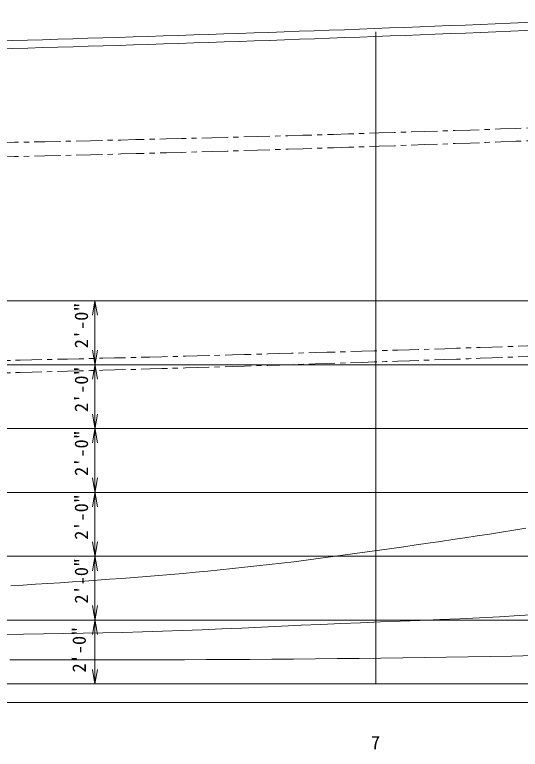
# Model space of a CAD drawing. Units: millimetres, scale not verified. Extents: x -28714 to 28714, y -20310 to 20310.
# Drawn here: x 5159 to 9985, y -2322 to 4692 of the extents above; entities that cross this region are included whole.
import ezdxf
from ezdxf.enums import TextEntityAlignment as Align

# ---------------------------------------------------------------- set-up
doc = ezdxf.new("R2010")
doc.units = ezdxf.units.MM
doc.header["$LTSCALE"] = 50
doc.linetypes.add('CHAIN1', pattern=[8, 5, -1, 1, -1])
for name, color, linetype, lineweight in [('0-0_0', 3, 'Continuous', 18), ('0-1', 4, 'CHAIN1', 18), ('0-2_寸法', 2, 'Continuous', 18)]:
    doc.layers.add(name, color=color, linetype=linetype, lineweight=lineweight)
doc.styles.add('ＭＳ ゴシック', font='')
doc.styles.get('ＭＳ ゴシック').set_extended_font_data('MS Gothic')

msp = doc.modelspace()

# ---------------------------------------------------------------- linework, layer by layer
at = {"layer": '0-0_0'}
for p, q in [((8604.5, 4527.43), (8604.5, -1697.9)), ((20897.66, 1959.7), (-20046.92, 1959.7)), ((20754.06, 1350.1), (-20034.19, 1350.1)), ((20578.11, 740.5), (-19224.81, 740.5)), ((20301.6, 130.9), (-18982.6, 130.9)), ((19853.72, -478.7), (-19028.33, -478.7)), ((18935.82, -1088.3), (-19019.64, -1088.3)), ((15253.66, -1697.9), (-19212.94, -1697.9)), ((15259.31, -1875.7), (-18143.59, -1875.7))]:
    msp.add_line(p, q, dxfattribs=at)
for radius, start, end in [(384747.59, 271.25572, 272.62924), (384823.79, 271.25569, 272.62944)]:
    msp.add_arc((-5887.97, 389034.47), radius, start, end, dxfattribs=at)
at = {"layer": '0-1'}
for points in [[(9340.25, -319.59), (9456.85, -302.25), (9573.41, -284.68), (9689.92, -266.81), (9806.37, -248.55), (9922.74, -229.81), (10039.03, -210.49)], [(5121.71, -761.65), (5239.35, -754.26), (5356.99, -746.78), (5474.62, -739.2), (5592.24, -731.47), (5709.85, -723.6), (5827.45, -715.54), (5945.04, -707.28), (6062.61, -698.8), (6180.16, -690.08), (6297.69, -681.08), (6415.2, -671.8), (6532.68, -662.2), (6650.14, -652.28), (6767.56, -641.99), (6884.95, -631.32), (7002.31, -620.26), (7119.62, -608.79), (7236.9, -596.89), (7354.12, -584.56), (7471.3, -571.78), (7588.43, -558.53), (7705.51, -544.82), (7822.53, -530.65), (7939.5, -516.06), (8056.41, -501.08), (8173.29, -485.75), (8290.12, -470.08), (8406.91, -454.12), (8523.66, -437.9), (8640.38, -421.45), (8757.07, -404.79), (8873.74, -387.97), (8990.39, -371.01), (9107.02, -353.94), (9223.64, -336.79), (9340.25, -319.59)], [(10163.13, -1032.19), (9974.18, -1044.96), (9785.14, -1056.29), (9596.03, -1066.39), (9406.87, -1075.48), (9217.67, -1083.78), (9028.45, -1091.51), (8839.22, -1098.9), (8649.98, -1106.16)], [(8649.98, -1106.16), (8460.74, -1113.5), (8271.51, -1121.15), (8082.31, -1129.27), (7893.12, -1137.8), (7703.94, -1146.55), (7514.77, -1155.35), (7325.59, -1164.02), (7136.39, -1172.4), (6947.18, -1180.3), (6757.94, -1187.6), (6568.68, -1194.26), (6379.39, -1200.25), (6190.09, -1205.56), (6000.76, -1210.14), (5811.42, -1213.99), (5622.07, -1217.15), (5432.71, -1220.02), (5243.36, -1223.13), (5054.02, -1227), (4864.71, -1232.14), (4675.44, -1238.61), (4486.2, -1245.75)], [(5111.51, -1467.86), (5319.95, -1468.05), (5528.39, -1468.25), (5736.83, -1468.42), (5945.27, -1468.5), (6153.71, -1468.44), (6362.14, -1468.18), (6570.58, -1467.68), (6779.02, -1466.95), (6987.46, -1465.99), (7195.89, -1464.82), (7404.33, -1463.44), (7612.76, -1461.89), (7821.19, -1460.16), (8029.62, -1458.27), (8238.05, -1456.24), (8446.48, -1454.07), (8654.9, -1451.74), (8863.33, -1449.23), (9071.75, -1446.49), (9280.16, -1443.49), (9488.58, -1440.18), (9696.98, -1436.53), (9905.38, -1432.5), (10113.77, -1428.04)]]:
    msp.add_lwpolyline(points, dxfattribs=at)
for centre, radius, start, end in [((-1176.53, 319146.72), 315736.77, 270.67548, 272.35978), ((-1868.39, 312327.26), 309070.01, 270.81851, 272.53969), ((-3533.51, 400260.05), 398962.34, 270.5603, 272.63099), ((-6096.34, 438774.35), 437644.91, 270.84632, 272.73416)]:
    msp.add_arc(centre, radius, start, end, dxfattribs=at)
at = {"layer": '0-2_寸法'}
for p, q in [((5924.49, 1959.7), (5900.18, 1821.83)), ((5924.49, -1697.9), (5924.49, 1959.7)), ((5924.49, 1959.7), (5948.8, 1821.83)), ((5900.18, 1487.97), (5948.8, 1212.23)), ((5948.8, 1487.97), (5900.18, 1212.23)), ((5900.18, 878.37), (5948.8, 602.63)), ((5948.8, 878.37), (5900.18, 602.63)), ((5900.18, 268.77), (5948.8, -6.97)), ((5948.8, 268.77), (5900.18, -6.97)), ((5900.18, -340.83), (5948.8, -616.57)), ((5948.8, -340.83), (5900.18, -616.57)), ((5900.18, -950.43), (5948.8, -1226.17)), ((5948.8, -950.43), (5900.18, -1226.17)), ((5924.49, -1697.9), (5900.18, -1560.03)), ((5924.49, -1697.9), (5948.8, -1560.03))]:
    msp.add_line(p, q, dxfattribs=at)

# ---------------------------------------------------------------- texts
at = {"layer": '0-2_寸法', "style": 'ＭＳ ゴシック'}
for p in [(5897.1, 1507.37), (5897.1, 897.77), (5897.1, 288.17), (5897.1, -321.43), (5897.1, -931.03), (5876.14, -1588.16)]:
    msp.add_text('2\'-0"', height=128.3, rotation=90, dxfattribs=at).set_placement(p, align=Align.BOTTOM_LEFT)
msp.add_text('7', height=128.3, dxfattribs=at).set_placement((8559.71, -2360.67), align=Align.BOTTOM_LEFT)

doc.saveas('drawing.dxf')
